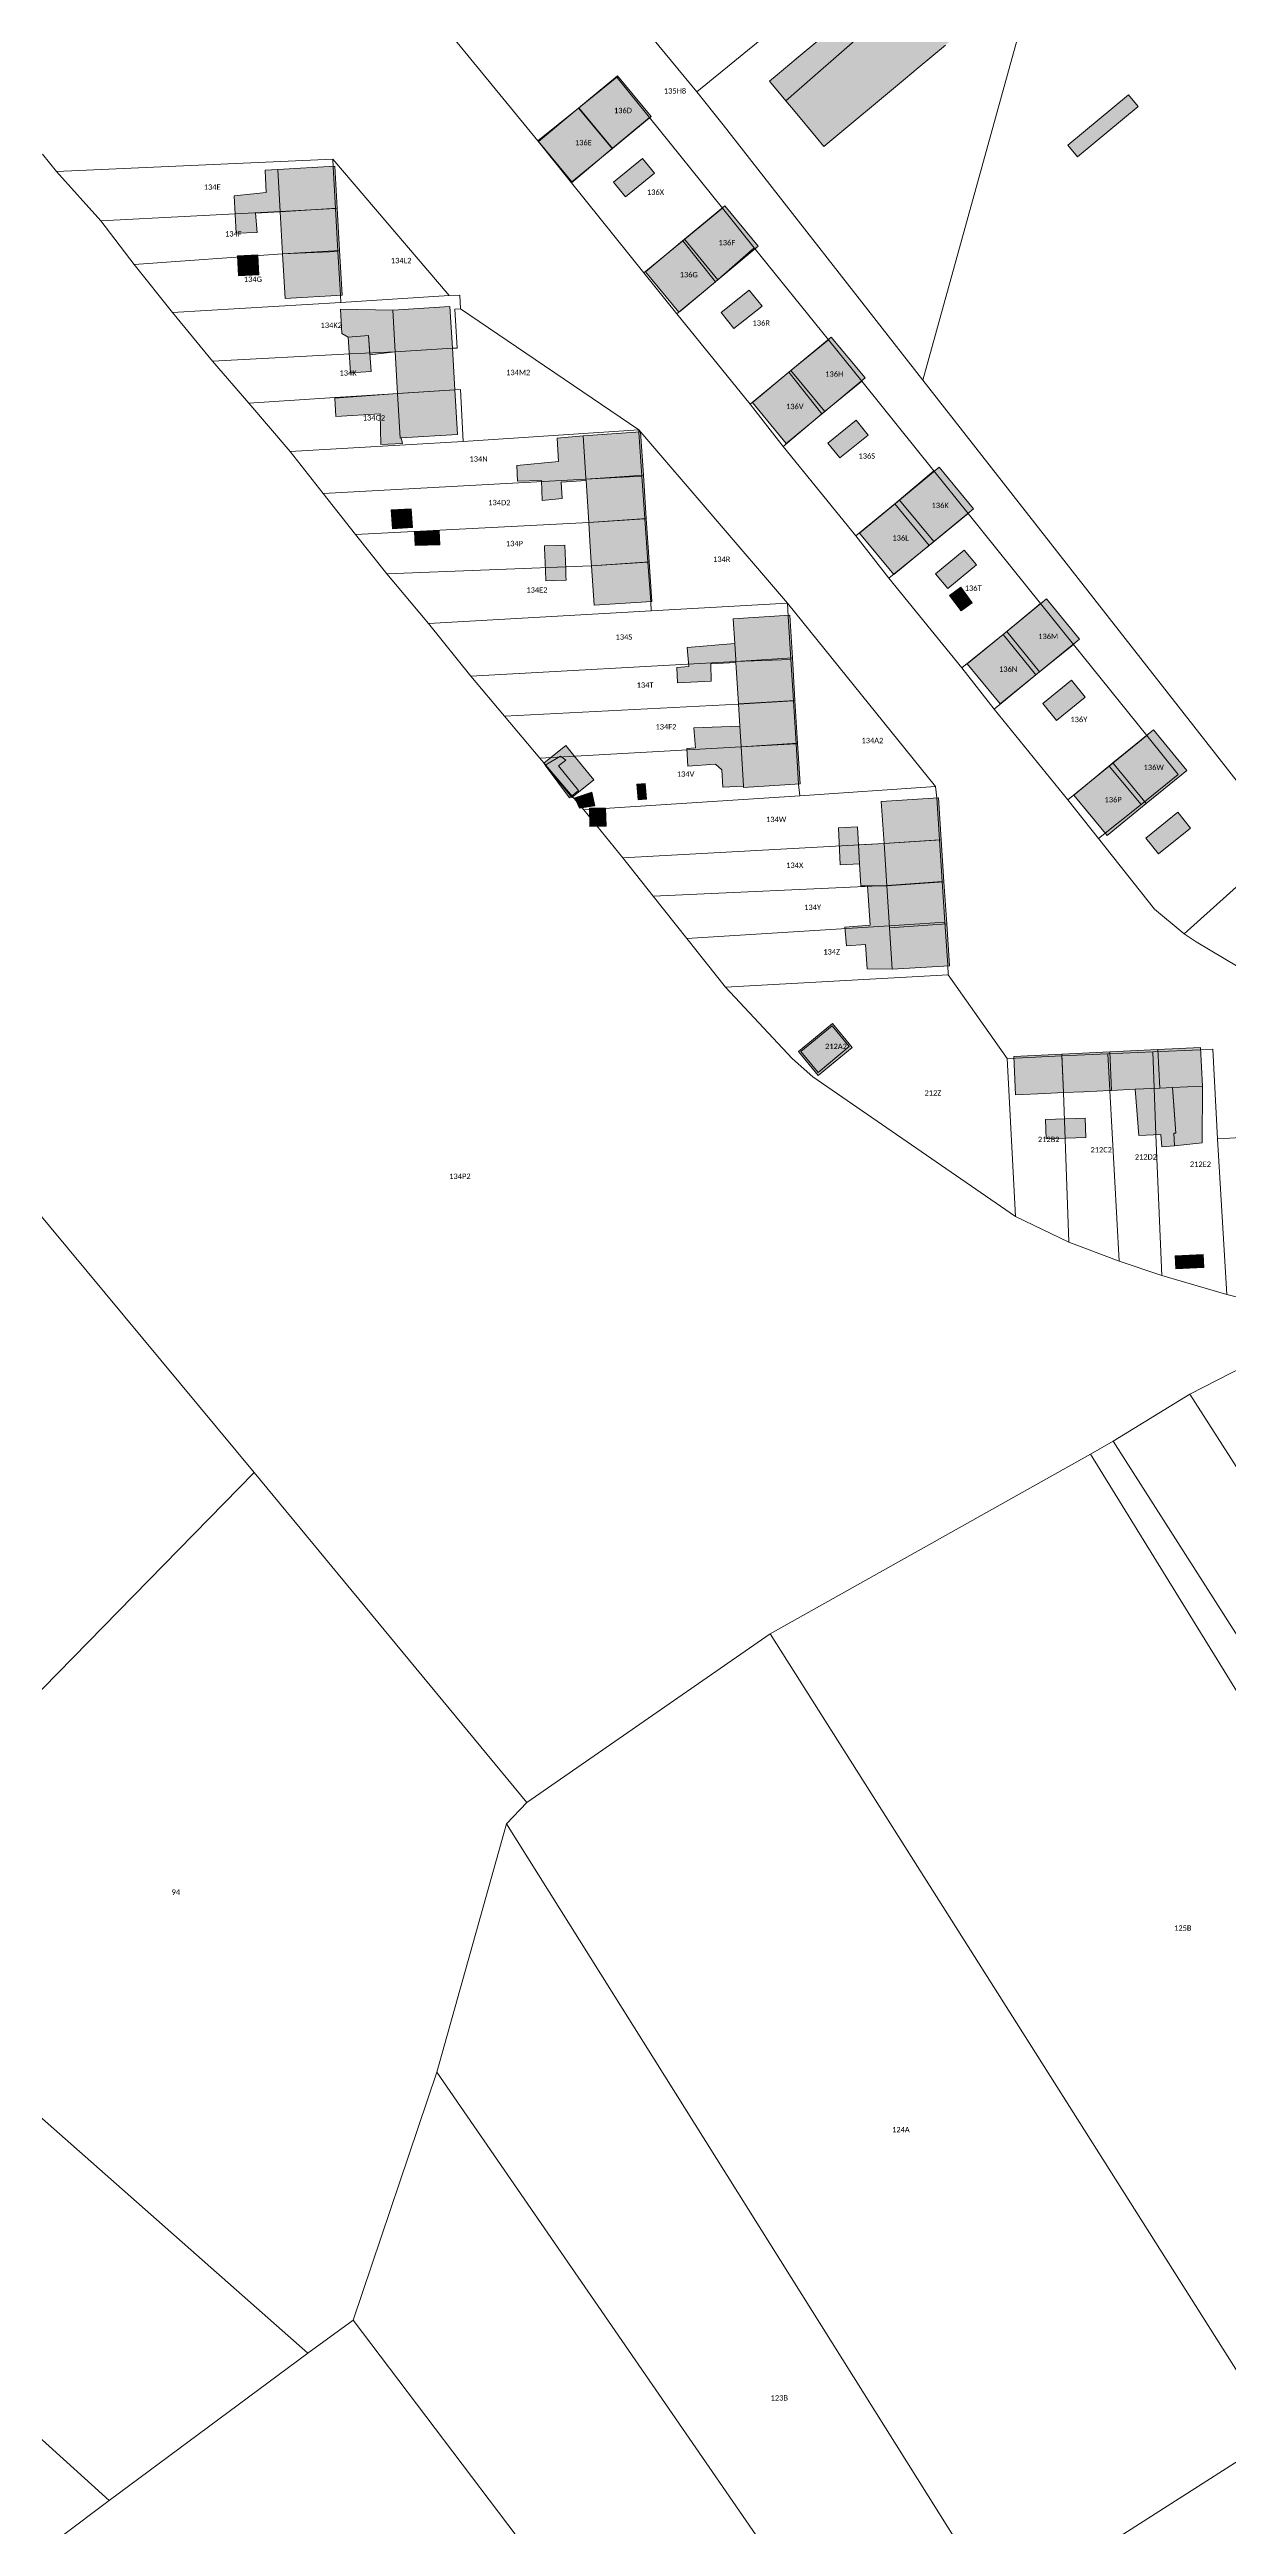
# Model space of a CAD drawing. Header units: metres. Extents: x 113120 to 240396, y 120329 to 242116.
# Drawn here: x 113404.9 to 113580.1, y 120579.2 to 120947.3 of the extents above; entities that cross this region are included whole.
import ezdxf

# ---------------------------------------------------------------- set-up
doc = ezdxf.new("R2010")
doc.units = ezdxf.units.M
doc.header["$LTSCALE"] = 3
for name, color, linetype, lineweight in [('Bpn_CaPa', 78, 'Continuous', 0), ('Bpn_ReBu', 4, 'Continuous', 0), ('Bpt_CaNu', 7, 'Continuous', 0), ('Hachure bâtiment', 11, 'Continuous', 0)]:
    doc.layers.add(name, color=color, linetype=linetype, lineweight=lineweight)
doc.styles.add('Legend', font='')
doc.styles.get('Legend').set_extended_font_data('Calibri')

msp = doc.modelspace()

# ---------------------------------------------------------------- hatches: boundary and pattern name
at = {"layer": 'Hachure bâtiment'}
h = msp.add_hatch(color=256, dxfattribs=at)
h.dxf.hatch_style = 1
h.paths.add_polyline_path([(113541.09, 120952.85), (113542.25, 120951.46), (113538.07, 120947.97), (113534.02, 120944.6), (113532.14, 120943.02), (113520.02, 120932.91), (113518.86, 120934.3), (113515.73, 120938.05), (113514.36, 120939.69), (113526.19, 120950.06), (113523.98, 120952.68), (113526.2, 120954.53), (113528.28, 120951.89), (113528.39, 120951.75), (113528.4, 120951.74), (113529.21, 120952.72), (113534.98, 120959.62), (113535.25, 120959.84), (113536.59, 120960.97), (113538.12, 120962.24), (113538.58, 120961.69), (113538.94, 120961.25), (113542, 120957.59), (113543.96, 120955.25)])
h = msp.add_hatch(color=256, dxfattribs=at)
h.dxf.hatch_style = 1
h.paths.add_polyline_path([(113523.98, 120952.68), (113526.19, 120950.06), (113514.36, 120939.69), (113511.93, 120942.6), (113513.07, 120943.55), (113515.88, 120945.9), (113522.62, 120951.54)])
h = msp.add_hatch(color=256, dxfattribs=at)
h.dxf.hatch_style = 1
h.paths.add_polyline_path([(113494.33, 120937.37), (113488.61, 120932.62), (113483.62, 120938.64), (113489.35, 120943.38)])
h = msp.add_hatch(color=256, dxfattribs=at)
h.dxf.hatch_style = 1
h.paths.add_polyline_path([(113557.72, 120931.34), (113556.26, 120933.09), (113565.26, 120940.57), (113566.71, 120938.82)])
h = msp.add_hatch(color=256, dxfattribs=at)
h.dxf.hatch_style = 1
h.paths.add_polyline_path([(113488.61, 120932.62), (113482.58, 120927.63), (113477.6, 120933.65), (113483.62, 120938.64)])
h = msp.add_hatch(color=256, dxfattribs=at)
h.dxf.hatch_style = 1
h.paths.add_polyline_path([(113447.68, 120923.71), (113439.2, 120923.19), (113438.84, 120929.48), (113447.32, 120929.98)])
h = msp.add_hatch(color=256, dxfattribs=at)
h.dxf.hatch_style = 1
h.paths.add_polyline_path([(113494.85, 120928.92), (113490.55, 120925.42), (113488.75, 120927.62), (113493.05, 120931.13)])
h = msp.add_hatch(color=256, dxfattribs=at)
h.dxf.hatch_style = 1
h.paths.add_polyline_path([(113439.2, 120923.19), (113435.53, 120922.97), (113435.8, 120920.1), (113432.67, 120920.02), (113432.38, 120925.58), (113437.13, 120926.07), (113436.98, 120929.37), (113438.84, 120929.48)])
h = msp.add_hatch(color=256, dxfattribs=at)
h.dxf.hatch_style = 1
h.paths.add_polyline_path([(113448.05, 120917.43), (113439.55, 120916.95), (113439.2, 120923.19), (113447.68, 120923.71)])
h = msp.add_hatch(color=256, dxfattribs=at)
h.dxf.hatch_style = 1
h.paths.add_polyline_path([(113510.25, 120918.07), (113504.26, 120913.09), (113499.3, 120919.12), (113505.27, 120924.07)])
h = msp.add_hatch(color=256, dxfattribs=at)
h.dxf.hatch_style = 1
h.paths.add_polyline_path([(113504.26, 120913.09), (113498.79, 120908.53), (113498.47, 120908.27), (113493.48, 120914.28), (113499.3, 120919.12)])
h = msp.add_hatch(color=256, dxfattribs=at)
h.dxf.hatch_style = 1
h.paths.add_polyline_path([(113436.05, 120913.83), (113433, 120913.68), (113432.87, 120916.63), (113435.9, 120916.8)])
h = msp.add_hatch(color=256, dxfattribs=at)
h.dxf.hatch_style = 1
h.paths.add_polyline_path([(113448.43, 120910.82), (113439.93, 120910.32), (113439.55, 120916.95), (113448.05, 120917.43)])
h = msp.add_hatch(color=256, dxfattribs=at)
h.dxf.hatch_style = 1
h.paths.add_polyline_path([(113504.73, 120908.22), (113508.93, 120911.56), (113510.82, 120909.16), (113506.62, 120905.83)])
h = msp.add_hatch(color=256, dxfattribs=at)
h.dxf.hatch_style = 1
h.paths.add_polyline_path([(113456.29, 120902.4), (113452.55, 120901.95), (113452.33, 120904.8), (113449.3, 120904.57), (113448.37, 120905.11), (113448.17, 120908.75), (113455.93, 120908.6)])
h = msp.add_hatch(color=256, dxfattribs=at)
h.dxf.hatch_style = 1
h.paths.add_polyline_path([(113464.8, 120902.92), (113456.29, 120902.4), (113455.93, 120908.6), (113464.43, 120909.12)])
h = msp.add_hatch(color=256, dxfattribs=at)
h.dxf.hatch_style = 1
h.paths.add_polyline_path([(113452.73, 120899.48), (113449.68, 120899.27), (113449.3, 120904.57), (113452.33, 120904.8)])
h = msp.add_hatch(color=256, dxfattribs=at)
h.dxf.hatch_style = 1
h.paths.add_polyline_path([(113526.15, 120898.5), (113520.15, 120893.52), (113515.1, 120899.6), (113521.1, 120904.58)])
h = msp.add_hatch(color=256, dxfattribs=at)
h.dxf.hatch_style = 1
h.paths.add_polyline_path([(113465.16, 120896.72), (113456.65, 120896.21), (113456.29, 120902.4), (113464.8, 120902.92)])
h = msp.add_hatch(color=256, dxfattribs=at)
h.dxf.hatch_style = 1
h.paths.add_polyline_path([(113465.55, 120890.08), (113457.2, 120889.59), (113457.03, 120889.58), (113456.65, 120896.21), (113465.16, 120896.72)])
h = msp.add_hatch(color=256, dxfattribs=at)
h.dxf.hatch_style = 1
h.paths.add_polyline_path([(113520.15, 120893.52), (113514.43, 120888.77), (113509.38, 120894.85), (113515.1, 120899.6)])
h = msp.add_hatch(color=256, dxfattribs=at)
h.dxf.hatch_style = 1
h.paths.add_polyline_path([(113457.03, 120889.58), (113457.2, 120889.59), (113457.37, 120888.77), (113454.18, 120888.63), (113454.07, 120893.17), (113447.5, 120892.8), (113447.35, 120895.5), (113456.65, 120896.21)])
h = msp.add_hatch(color=256, dxfattribs=at)
h.dxf.hatch_style = 1
h.paths.add_polyline_path([(113484.64, 120883.68), (113484.65, 120883.46), (113484.67, 120883.27), (113480.97, 120883), (113481.13, 120880.58), (113478.17, 120880.27), (113478.07, 120883.28), (113474.5, 120883.17), (113474.4, 120885.5), (113480.58, 120886.08), (113480.37, 120889.57), (113484.23, 120889.9)])
h = msp.add_hatch(color=256, dxfattribs=at)
h.dxf.hatch_style = 1
h.paths.add_polyline_path([(113493.19, 120884.04), (113484.65, 120883.46), (113484.64, 120883.68), (113484.23, 120889.9), (113492.77, 120890.48)])
h = msp.add_hatch(color=256, dxfattribs=at)
h.dxf.hatch_style = 1
h.paths.add_polyline_path([(113526.6, 120890), (113522.4, 120886.62), (113520.62, 120888.83), (113524.83, 120892.22)])
h = msp.add_hatch(color=256, dxfattribs=at)
h.dxf.hatch_style = 1
h.paths.add_polyline_path([(113493.62, 120877.6), (113485.07, 120877.02), (113484.67, 120883.27), (113484.65, 120883.46), (113493.19, 120884.04)])
h = msp.add_hatch(color=256, dxfattribs=at)
h.dxf.hatch_style = 1
h.paths.add_polyline_path([(113542.23, 120879.08), (113536.34, 120874.21), (113531.24, 120880.36), (113537.13, 120885.23)])
h = msp.add_hatch(color=256, dxfattribs=at)
h.dxf.hatch_style = 1
h.paths.add_polyline_path([(113458.88, 120876.28), (113455.9, 120876.1), (113455.72, 120878.9), (113458.7, 120879.08)])
h = msp.add_hatch(color=256, dxfattribs=at)
h.dxf.hatch_style = 1
h.paths.add_polyline_path([(113536.34, 120874.21), (113530.4, 120869.28), (113525.3, 120875.43), (113531.24, 120880.36)])
h = msp.add_hatch(color=256, dxfattribs=at)
h.dxf.hatch_style = 1
h.paths.add_polyline_path([(113462.93, 120873.73), (113459.25, 120873.6), (113459.15, 120875.67), (113462.85, 120875.8)])
h = msp.add_hatch(color=256, dxfattribs=at)
h.dxf.hatch_style = 1
h.paths.add_polyline_path([(113494.05, 120871.16), (113485.49, 120870.58), (113485.45, 120871.1), (113485.25, 120874.3), (113485.07, 120877.02), (113493.62, 120877.6)])
h = msp.add_hatch(color=256, dxfattribs=at)
h.dxf.hatch_style = 1
h.paths.add_polyline_path([(113481.52, 120873.68), (113481.65, 120870.1), (113481.65, 120870.09), (113481.68, 120869.15), (113481.71, 120868.47), (113478.67, 120868.37), (113478.62, 120869.95), (113478.5, 120873.19), (113478.49, 120873.58)])
h = msp.add_hatch(color=256, dxfattribs=at)
h.dxf.hatch_style = 1
h.paths.add_polyline_path([(113494.43, 120865.3), (113485.87, 120864.73), (113485.49, 120870.58), (113494.05, 120871.16)])
h = msp.add_hatch(color=256, dxfattribs=at)
h.dxf.hatch_style = 1
h.paths.add_polyline_path([(113542.68, 120870.72), (113538.43, 120867.2), (113536.6, 120869.42), (113540.87, 120872.93)])
h = msp.add_hatch(color=256, dxfattribs=at)
h.dxf.hatch_style = 1
h.paths.add_polyline_path([(113542.05, 120865.1), (113540.4, 120863.88), (113538.7, 120866.18), (113540.35, 120867.4)])
h = msp.add_hatch(color=256, dxfattribs=at)
h.dxf.hatch_style = 1
h.paths.add_polyline_path([(113515.33, 120856.93), (113506.92, 120856.38), (113506.91, 120856.61), (113506.76, 120859.07), (113506.53, 120862.73), (113514.93, 120863.28)])
h = msp.add_hatch(color=256, dxfattribs=at)
h.dxf.hatch_style = 1
h.paths.add_polyline_path([(113557.98, 120859.7), (113552.07, 120854.85), (113547.19, 120860.82), (113553.1, 120865.67)])
h = msp.add_hatch(color=256, dxfattribs=at)
h.dxf.hatch_style = 1
h.paths.add_polyline_path([(113552.07, 120854.85), (113546.23, 120850.07), (113541.33, 120856.02), (113547.19, 120860.82)])
h = msp.add_hatch(color=256, dxfattribs=at)
h.dxf.hatch_style = 1
h.paths.add_polyline_path([(113506.91, 120856.61), (113506.92, 120856.38), (113506.93, 120856.22), (113503.2, 120856.02), (113503.28, 120853.43), (113498.25, 120853.18), (113498.17, 120855.47), (113499.93, 120855.62), (113499.68, 120858.47), (113506.76, 120859.07)])
h = msp.add_hatch(color=256, dxfattribs=at)
h.dxf.hatch_style = 1
h.paths.add_polyline_path([(113515.72, 120850.58), (113507.31, 120850.08), (113506.93, 120856.22), (113506.92, 120856.38), (113515.33, 120856.93)])
h = msp.add_hatch(color=256, dxfattribs=at)
h.dxf.hatch_style = 1
h.paths.add_polyline_path([(113558.85, 120851.08), (113554.57, 120847.62), (113552.53, 120850.12), (113556.83, 120853.58)])
h = msp.add_hatch(color=256, dxfattribs=at)
h.dxf.hatch_style = 1
h.paths.add_polyline_path([(113516.11, 120844.24), (113507.7, 120843.68), (113507.51, 120846.76), (113507.31, 120850.08), (113515.72, 120850.58)])
h = msp.add_hatch(color=256, dxfattribs=at)
h.dxf.hatch_style = 1
h.paths.add_polyline_path([(113507.7, 120843.68), (113508.05, 120837.87), (113504.98, 120837.68), (113504.83, 120840.27), (113503.9, 120841.12), (113499.78, 120840.83), (113499.67, 120843.42), (113500.93, 120843.52), (113500.7, 120846.5), (113507.51, 120846.76)])
h = msp.add_hatch(color=256, dxfattribs=at)
h.dxf.hatch_style = 1
h.paths.add_polyline_path([(113573.93, 120840.18), (113567.92, 120835.26), (113562.97, 120841.3), (113568.98, 120846.22)])
h = msp.add_hatch(color=256, dxfattribs=at)
h.dxf.hatch_style = 1
h.paths.add_polyline_path([(113482.85, 120842.42), (113485.82, 120838.79), (113482.58, 120836.14), (113478.4, 120841.26), (113481.64, 120843.91)])
h = msp.add_hatch(color=256, dxfattribs=at)
h.dxf.hatch_style = 1
h.paths.add_polyline_path([(113481.65, 120841.73), (113480.58, 120840.88), (113483.57, 120837.18), (113482.23, 120836.12), (113478.57, 120840.98), (113480.88, 120842.3)])
h = msp.add_hatch(color=256, dxfattribs=at)
h.dxf.hatch_style = 1
h.paths.add_polyline_path([(113516.48, 120838.17), (113508.07, 120837.63), (113508.05, 120837.87), (113507.7, 120843.68), (113516.11, 120844.24)])
h = msp.add_hatch(color=256, dxfattribs=at)
h.dxf.hatch_style = 1
h.paths.add_polyline_path([(113567.92, 120835.26), (113562.1, 120830.5), (113557.15, 120836.53), (113562.97, 120841.3)])
h = msp.add_hatch(color=256, dxfattribs=at)
h.dxf.hatch_style = 1
h.paths.add_polyline_path([(113493.63, 120835.92), (113492.43, 120835.82), (113492.23, 120838.13), (113493.43, 120838.23)])
h = msp.add_hatch(color=256, dxfattribs=at)
h.dxf.hatch_style = 1
h.paths.add_polyline_path([(113485.97, 120834.92), (113483.68, 120834.6), (113482.98, 120836.13), (113485.55, 120836.93)])
h = msp.add_hatch(color=256, dxfattribs=at)
h.dxf.hatch_style = 1
h.paths.add_polyline_path([(113487.67, 120831.88), (113485.25, 120831.83), (113485.18, 120834.57), (113487.58, 120834.6)])
h = msp.add_hatch(color=256, dxfattribs=at)
h.dxf.hatch_style = 1
h.paths.add_polyline_path([(113537.45, 120829.88), (113528.96, 120829.31), (113528.55, 120835.57), (113537.03, 120836.13)])
h = msp.add_hatch(color=256, dxfattribs=at)
h.dxf.hatch_style = 1
h.paths.add_polyline_path([(113574.5, 120831.62), (113569.73, 120827.8), (113567.85, 120830.13), (113572.63, 120833.97)])
h = msp.add_hatch(color=256, dxfattribs=at)
h.dxf.hatch_style = 1
h.paths.add_polyline_path([(113525.3, 120826.3), (113522.45, 120826.17), (113522.18, 120831.63), (113525.03, 120831.8)])
h = msp.add_hatch(color=256, dxfattribs=at)
h.dxf.hatch_style = 1
h.paths.add_polyline_path([(113525.16, 120829.13), (113528.96, 120829.31), (113529.37, 120823.06), (113526.48, 120823.02), (113525.49, 120823.06), (113525.3, 120826.3)])
h = msp.add_hatch(color=256, dxfattribs=at)
h.dxf.hatch_style = 1
h.paths.add_polyline_path([(113537.86, 120823.63), (113529.37, 120823.06), (113528.96, 120829.31), (113537.45, 120829.88)])
h = msp.add_hatch(color=256, dxfattribs=at)
h.dxf.hatch_style = 1
h.paths.add_polyline_path([(113529.78, 120816.81), (113530.18, 120810.64), (113526.43, 120810.68), (113526.2, 120814.33), (113523.38, 120814.12), (113523.13, 120816.9), (113526.9, 120817.18), (113526.48, 120823.02), (113529.37, 120823.06)])
h = msp.add_hatch(color=256, dxfattribs=at)
h.dxf.hatch_style = 1
h.paths.add_polyline_path([(113538.27, 120817.37), (113529.78, 120816.81), (113529.37, 120823.06), (113537.86, 120823.63)])
h = msp.add_hatch(color=256, dxfattribs=at)
h.dxf.hatch_style = 1
h.paths.add_polyline_path([(113538.68, 120811.13), (113530.18, 120810.64), (113529.78, 120816.81), (113538.27, 120817.37)])
h = msp.add_hatch(color=256, dxfattribs=at)
h.dxf.hatch_style = 1
h.paths.add_polyline_path([(113524.2, 120799.02), (113519.18, 120794.83), (113516.25, 120798.4), (113521.27, 120802.57)])
h = msp.add_hatch(color=256, dxfattribs=at)
h.dxf.hatch_style = 1
h.paths.add_polyline_path([(113555.64, 120792.31), (113552.92, 120792.18), (113548.5, 120791.97), (113548.22, 120797.68), (113555.36, 120798.02)])
h = msp.add_hatch(color=256, dxfattribs=at)
h.dxf.hatch_style = 1
h.paths.add_polyline_path([(113562.78, 120792.64), (113562.52, 120792.63), (113558.63, 120792.45), (113555.64, 120792.31), (113555.36, 120798.02), (113562.5, 120798.36)])
h = msp.add_hatch(color=256, dxfattribs=at)
h.dxf.hatch_style = 1
h.paths.add_polyline_path([(113569.92, 120792.98), (113566.29, 120792.81), (113562.78, 120792.64), (113562.5, 120798.36), (113569.64, 120798.7)])
h = msp.add_hatch(color=256, dxfattribs=at)
h.dxf.hatch_style = 1
h.paths.add_polyline_path([(113576.27, 120793.28), (113571.83, 120793.07), (113569.92, 120792.98), (113569.64, 120798.7), (113575.98, 120799)])
h = msp.add_hatch(color=256, dxfattribs=at)
h.dxf.hatch_style = 1
h.paths.add_polyline_path([(113572.3, 120786.3), (113572.03, 120786.27), (113572.13, 120784.38), (113570.25, 120784.23), (113570.08, 120786.08), (113566.8, 120785.93), (113566.29, 120792.81), (113569.92, 120792.98), (113571.83, 120793.07)])
h = msp.add_hatch(color=256, dxfattribs=at)
h.dxf.hatch_style = 1
h.paths.add_polyline_path([(113572.01, 120790.46), (113571.83, 120793.07), (113576.27, 120793.28), (113576.23, 120784.87), (113572.13, 120784.38), (113572.03, 120786.27), (113572.1, 120786.28), (113572.3, 120786.3)])
h = msp.add_hatch(color=256, dxfattribs=at)
h.dxf.hatch_style = 1
h.paths.add_polyline_path([(113552.94, 120788.33), (113558.84, 120788.53), (113558.93, 120785.64), (113553.04, 120785.44)])
h = msp.add_hatch(color=256, dxfattribs=at)
h.dxf.hatch_style = 1
h.paths.add_polyline_path([(113576.47, 120766.32), (113572.33, 120766.1), (113572.23, 120768.07), (113576.37, 120768.27)])

# ---------------------------------------------------------------- linework, layer by layer
at = {"layer": 'Bpn_CaPa'}
for points in [[(113552.46, 120982.92), (113501.12, 120941.01), (113473.13, 120974.96), (113472.19, 120974.2), (113452.72, 120998.08), (113453.65, 120998.84), (113425.93, 121032.87), (113421.62, 121038.38), (113507.1, 121108.44), (113511.76, 121102.76), (113574.88, 121025.7), (113565.58, 121018.14), (113567.54, 121015.74), (113542.43, 120995.22), (113552.46, 120982.92)], [(113611.85, 120979.83), (113612.69, 120978.77), (113612.26, 120978.42), (113612.15, 120978.55), (113606.01, 120985.39), (113606.01, 120985.4), (113589.66, 120981.02), (113565.42, 120974.52), (113566.83, 120972.76), (113552.12, 120960.91), (113549.34, 120950.94), (113534.7, 120898.16), (113505.04, 120936.13), (113501.12, 120941.01), (113552.46, 120982.92), (113542.43, 120995.22), (113567.54, 121015.74), (113565.58, 121018.14), (113574.88, 121025.7), (113594.07, 121002.02), (113595.86, 120999.78), (113596.06, 120999.53), (113611.85, 120979.83)], [(113589.66, 120981.02), (113591.66, 120973.21), (113612.26, 120978.42), (113675.42, 120900.7), (113703.26, 120867.68), (113705.59, 120864.91), (113677.99, 120817.92), (113663.89, 120813.96), (113633.43, 120807.79), (113623.15, 120809.63), (113611.81, 120815.32), (113604.17, 120819.16), (113592.69, 120833.05), (113591.44, 120831.93), (113588.61, 120829.39), (113587, 120831.44), (113534.7, 120898.16), (113549.34, 120950.94), (113552.12, 120960.91), (113566.83, 120972.76), (113565.42, 120974.52), (113589.66, 120981.02)], [(113483.53, 120938.6), (113489.25, 120943.22), (113494.1, 120937.2), (113488.55, 120932.58), (113483.53, 120938.6)], [(113483.53, 120938.6), (113488.55, 120932.58), (113482.5, 120927.5), (113477.5, 120933.73), (113483.53, 120938.6)], [(113499.05, 120918.9), (113493.25, 120914.11), (113482.5, 120927.5), (113488.55, 120932.58), (113494.1, 120937.2), (113504.95, 120923.71), (113499.05, 120918.9)], [(113447.43, 120923.66), (113439.19, 120923.22), (113412.57, 120921.86), (113405.98, 120929.19), (113447.02, 120931.04), (113447.08, 120929.88), (113447.43, 120923.66)], [(113464.31, 120910.76), (113448.23, 120909.7), (113448.16, 120910.8), (113447.79, 120917.29), (113447.43, 120923.66), (113447.08, 120929.88), (113447.02, 120931.04), (113464.31, 120910.76)], [(113447.43, 120923.66), (113447.79, 120917.29), (113439.55, 120916.95), (113417.53, 120915.37), (113412.57, 120921.86), (113439.19, 120923.22), (113447.43, 120923.66)], [(113499.05, 120918.9), (113504.95, 120923.71), (113509.67, 120917.85), (113503.93, 120912.81), (113499.05, 120918.9)], [(113499.05, 120918.9), (113503.93, 120912.81), (113498.14, 120908.02), (113493.25, 120914.11), (113499.05, 120918.9)], [(113447.79, 120917.29), (113448.16, 120910.8), (113448.23, 120909.7), (113423.19, 120908.24), (113417.53, 120915.37), (113439.55, 120916.95), (113447.79, 120917.29)], [(113509.06, 120894.61), (113498.14, 120908.02), (113503.93, 120912.81), (113509.67, 120917.85), (113520.69, 120904.16), (113514.8, 120899.35), (113509.06, 120894.61)], [(113464.31, 120910.76), (113465.93, 120910.83), (113466.01, 120908.76), (113465.19, 120908.72), (113465.5, 120902.94), (113464.8, 120902.92), (113456.3, 120902.4), (113449.59, 120902.11), (113429.15, 120901.02), (113423.19, 120908.24), (113448.23, 120909.7), (113464.31, 120910.76)], [(113492.49, 120890.8), (113466.39, 120889.06), (113466, 120896.77), (113465.16, 120896.72), (113464.8, 120902.92), (113465.5, 120902.94), (113465.19, 120908.72), (113466.01, 120908.76), (113492.49, 120890.8)], [(113514.8, 120899.35), (113520.69, 120904.16), (113525.64, 120898.01), (113519.72, 120893.16), (113514.8, 120899.35)], [(113464.8, 120902.92), (113465.16, 120896.72), (113456.74, 120896.18), (113450.51, 120895.78), (113447.34, 120895.58), (113434.53, 120894.75), (113429.15, 120901.02), (113449.59, 120902.11), (113456.3, 120902.4), (113464.8, 120902.92)], [(113465.16, 120896.72), (113466, 120896.77), (113466.39, 120889.06), (113440.68, 120887.57), (113434.53, 120894.75), (113447.34, 120895.58), (113450.51, 120895.78), (113456.74, 120896.18), (113465.16, 120896.72)], [(113509.06, 120894.61), (113514.8, 120899.35), (113519.72, 120893.16), (113513.95, 120888.33), (113509.06, 120894.61)], [(113524.75, 120875.05), (113513.95, 120888.33), (113519.72, 120893.16), (113525.64, 120898.01), (113536.36, 120884.69), (113530.57, 120879.8), (113524.75, 120875.05)], [(113492.49, 120890.8), (113492.53, 120890.47), (113492.98, 120883.91), (113484.65, 120883.46), (113445.6, 120881.35), (113440.68, 120887.57), (113466.39, 120889.06), (113492.49, 120890.8)], [(113492.49, 120890.8), (113514.6, 120865.02), (113494.37, 120863.89), (113494.28, 120865.23), (113493.87, 120871.15), (113493.42, 120877.57), (113492.98, 120883.91), (113492.53, 120890.47), (113492.49, 120890.8)], [(113445.6, 120881.35), (113484.65, 120883.46), (113492.98, 120883.91), (113493.42, 120877.57), (113485.07, 120877.02), (113450.43, 120875.25), (113445.6, 120881.35)], [(113535.65, 120873.63), (113530.57, 120879.8), (113536.36, 120884.69), (113541.46, 120878.36), (113535.65, 120873.63)], [(113524.75, 120875.05), (113530.57, 120879.8), (113535.65, 120873.63), (113529.68, 120868.75), (113524.75, 120875.05)], [(113552.22, 120864.98), (113546.64, 120860.37), (113540.49, 120855.41), (113529.68, 120868.75), (113535.65, 120873.63), (113541.46, 120878.36), (113552.22, 120864.98)], [(113493.87, 120871.15), (113485.49, 120870.58), (113455.05, 120869.42), (113450.43, 120875.25), (113485.07, 120877.02), (113493.42, 120877.57), (113493.87, 120871.15)], [(113493.87, 120871.15), (113494.28, 120865.23), (113494.37, 120863.89), (113461.24, 120862.03), (113455.05, 120869.42), (113485.49, 120870.58), (113493.87, 120871.15)], [(113467.55, 120854.2), (113461.24, 120862.03), (113494.37, 120863.89), (113514.6, 120865.02), (113514.71, 120863.12), (113515.11, 120856.65), (113506.92, 120856.38), (113467.55, 120854.2)], [(113515.88, 120844.15), (113515.49, 120850.52), (113515.11, 120856.65), (113514.71, 120863.12), (113514.6, 120865.02), (113536.62, 120837.79), (113516.42, 120836.4), (113516.25, 120838.15), (113515.88, 120844.15)], [(113552.22, 120864.98), (113557.11, 120858.91), (113551.5, 120854.39), (113546.64, 120860.37), (113552.22, 120864.98)], [(113551.5, 120854.39), (113545.32, 120849.28), (113540.49, 120855.41), (113546.64, 120860.37), (113551.5, 120854.39)], [(113467.55, 120854.2), (113506.92, 120856.38), (113515.11, 120856.65), (113515.49, 120850.52), (113507.31, 120850.03), (113472.53, 120848.27), (113467.55, 120854.2)], [(113562.4, 120840.83), (113556.25, 120835.82), (113545.32, 120849.28), (113551.5, 120854.39), (113557.11, 120858.91), (113567.99, 120845.39), (113562.4, 120840.83)], [(113515.88, 120844.15), (113507.7, 120843.68), (113477.8, 120842), (113472.53, 120848.27), (113507.31, 120850.03), (113515.49, 120850.52), (113515.88, 120844.15)], [(113567.16, 120835.14), (113562.4, 120840.83), (113567.99, 120845.39), (113572.67, 120839.57), (113567.16, 120835.14)], [(113515.88, 120844.15), (113516.25, 120838.15), (113516.42, 120836.4), (113484.32, 120834.32), (113477.8, 120842), (113507.7, 120843.68), (113515.88, 120844.15)], [(113537.2, 120829.88), (113528.96, 120829.31), (113490.14, 120827.21), (113484.32, 120834.32), (113516.42, 120836.4), (113536.62, 120837.79), (113536.79, 120836.12), (113537.2, 120829.88)], [(113560.84, 120830.05), (113556.25, 120835.82), (113562.4, 120840.83), (113567.16, 120835.14), (113560.84, 120830.05)], [(113588.61, 120829.39), (113591.44, 120831.93), (113592.69, 120833.05), (113604.17, 120819.16), (113611.81, 120815.32), (113618.3, 120811.27), (113623.08, 120809.37), (113628.32, 120808.05), (113632.3, 120807.51), (113637.02, 120807.31), (113636.78, 120805.83), (113635.93, 120799.78), (113636.02, 120798.54), (113627.42, 120798.17), (113621.14, 120798.36), (113613.74, 120799.06), (113605.77, 120800.43), (113599.13, 120802.14), (113592.63, 120804.88), (113583.67, 120809.77), (113575.35, 120814.69), (113573.55, 120815.89), (113586.64, 120827.62), (113588.61, 120829.39)], [(113396.6, 120782.4), (113435.33, 120735.85), (113370.31, 120669.46), (113240.94, 120781.85), (113261.93, 120803.9), (113280.92, 120816.39), (113296.49, 120829.73), (113369.04, 120756.02), (113396.6, 120782.4)], [(113537.2, 120829.88), (113537.6, 120823.66), (113529.37, 120823.08), (113494.66, 120821.5), (113490.14, 120827.21), (113528.96, 120829.31), (113537.2, 120829.88)], [(113499.63, 120815.22), (113494.66, 120821.5), (113529.37, 120823.08), (113537.6, 120823.66), (113538, 120817.65), (113529.76, 120817.08), (113499.63, 120815.22)], [(113499.63, 120815.22), (113529.76, 120817.08), (113538, 120817.65), (113538.41, 120811.25), (113538.5, 120809.8), (113505.38, 120807.98), (113499.63, 120815.22)], [(113548.48, 120773.92), (113518.35, 120794.65), (113515.32, 120797.39), (113505.38, 120807.98), (113538.5, 120809.8), (113547.24, 120797.38), (113548.48, 120773.92)], [(113516.59, 120798.44), (113521.24, 120802.25), (113523.79, 120799.14), (113519.16, 120795.32), (113516.59, 120798.44)], [(113516.59, 120798.44), (113519.16, 120795.32), (113523.79, 120799.14), (113521.24, 120802.25), (113516.59, 120798.44)], [(113548.48, 120773.92), (113547.24, 120797.38), (113548.49, 120797.45), (113555.37, 120797.76), (113555.64, 120792.31), (113556.4, 120770.1), (113548.48, 120773.92)], [(113563.88, 120767.25), (113556.4, 120770.1), (113555.64, 120792.31), (113555.37, 120797.76), (113562.19, 120798.07), (113562.52, 120792.63), (113563.88, 120767.25)], [(113568.92, 120798.37), (113569.12, 120793.04), (113569.35, 120786.05), (113570.25, 120765.13), (113563.88, 120767.25), (113562.52, 120792.63), (113562.19, 120798.07), (113568.92, 120798.37)], [(113568.92, 120798.37), (113576, 120798.69), (113577.79, 120798.78), (113578.49, 120785.44), (113579.91, 120762.29), (113570.25, 120765.13), (113569.35, 120786.05), (113569.12, 120793.04), (113568.92, 120798.37)], [(113588.78, 120760.14), (113579.91, 120762.29), (113578.49, 120785.44), (113580.36, 120785.56), (113587.68, 120785.98), (113588.05, 120780.22), (113588.78, 120760.14)], [(113413.79, 120583.09), (113219.31, 120759.12), (113240.94, 120781.85), (113370.31, 120669.46), (113443.3, 120605), (113413.79, 120583.09)], [(113413.79, 120583.09), (113385.2, 120561.66), (113278.76, 120659.33), (113195.74, 120733.98), (113219.31, 120759.12), (113413.79, 120583.09)], [(113648.9, 120631.18), (113574.42, 120747.48), (113586.57, 120753.74), (113659.2, 120637.27), (113648.9, 120631.18)], [(113648.9, 120631.18), (113637.21, 120624.26), (113562.98, 120740.53), (113574.42, 120747.48), (113648.9, 120631.18)], [(113559.61, 120738.56), (113632.07, 120621.21), (113587.47, 120592.77), (113512.05, 120711.89), (113559.61, 120738.56)], [(113637.21, 120624.26), (113632.07, 120621.21), (113559.61, 120738.56), (113562.98, 120740.53), (113637.21, 120624.26)], [(113475.86, 120686.84), (113472.83, 120683.67), (113462.47, 120646.74), (113450.07, 120609.88), (113443.3, 120605), (113370.31, 120669.46), (113435.33, 120735.85), (113475.86, 120686.84)], [(113546.37, 120566.49), (113472.83, 120683.67), (113475.86, 120686.84), (113512.05, 120711.89), (113587.47, 120592.77), (113546.37, 120566.49)], [(113472.83, 120683.67), (113546.37, 120566.49), (113561.73, 120536.32), (113545.97, 120525.69), (113462.47, 120646.74), (113472.83, 120683.67)], [(113462.47, 120646.74), (113545.97, 120525.69), (113526.69, 120508.81), (113487.86, 120559.99), (113450.07, 120609.88), (113462.47, 120646.74)], [(113413.79, 120583.09), (113443.3, 120605), (113450.07, 120609.88), (113487.86, 120559.99), (113438.8, 120516.88), (113401.88, 120484.44), (113361.63, 120542.08), (113385.2, 120561.66), (113413.79, 120583.09)], [(113546.37, 120566.49), (113587.47, 120592.77), (113606.43, 120563.46), (113561.73, 120536.32), (113546.37, 120566.49)]]:
    msp.add_lwpolyline(points, close=True, dxfattribs=at)
for points in [[(113473.13, 120974.96), (113501.12, 120941.01), (113501.12, 120941.01), (113505.04, 120936.13), (113534.7, 120898.16), (113587, 120831.44)], [(113586.64, 120827.62), (113573.55, 120815.89), (113569.14, 120819.59), (113560.84, 120830.05), (113567.16, 120835.14), (113572.67, 120839.57), (113567.99, 120845.39), (113557.11, 120858.91), (113552.22, 120864.98), (113541.46, 120878.36), (113536.36, 120884.69), (113525.64, 120898.01), (113520.69, 120904.16), (113509.67, 120917.85), (113504.95, 120923.71), (113494.1, 120937.2), (113489.25, 120943.22), (113483.53, 120938.6), (113477.5, 120933.73), (113455.55, 120960.56)], [(113403.89, 120931.74), (113405.98, 120929.19), (113412.57, 120921.86), (113417.53, 120915.37), (113423.19, 120908.24), (113429.15, 120901.02), (113434.53, 120894.75), (113440.68, 120887.57), (113445.6, 120881.35), (113450.43, 120875.25), (113455.05, 120869.42), (113461.24, 120862.03), (113467.55, 120854.2), (113472.53, 120848.27), (113477.8, 120842), (113484.32, 120834.32), (113490.14, 120827.21), (113494.66, 120821.5), (113499.63, 120815.22), (113505.38, 120807.98), (113515.32, 120797.39), (113518.35, 120794.65), (113548.48, 120773.92), (113556.4, 120770.1), (113563.88, 120767.25), (113570.25, 120765.13), (113579.91, 120762.29), (113588.78, 120760.14)], [(113586.57, 120753.74), (113574.42, 120747.48), (113562.98, 120740.53), (113559.61, 120738.56), (113512.05, 120711.89), (113475.86, 120686.84), (113435.33, 120735.85), (113396.6, 120782.4)]]:
    msp.add_lwpolyline(points, dxfattribs=at)
at = {"layer": 'Bpn_ReBu'}
for points in [[(113523.98, 120952.68), (113526.19, 120950.06), (113514.36, 120939.69), (113511.93, 120942.6), (113513.07, 120943.55), (113515.88, 120945.9), (113522.62, 120951.54), (113523.98, 120952.68)], [(113494.33, 120937.37), (113488.61, 120932.62), (113483.62, 120938.64), (113489.35, 120943.38), (113494.33, 120937.37)], [(113557.72, 120931.34), (113556.26, 120933.09), (113565.26, 120940.57), (113566.71, 120938.82), (113557.72, 120931.34)], [(113488.61, 120932.62), (113482.58, 120927.63), (113477.6, 120933.65), (113483.62, 120938.64), (113488.61, 120932.62)], [(113447.68, 120923.71), (113439.2, 120923.19), (113438.84, 120929.48), (113447.32, 120929.98), (113447.68, 120923.71)], [(113494.85, 120928.92), (113490.55, 120925.42), (113488.75, 120927.62), (113493.05, 120931.13), (113494.85, 120928.92)], [(113439.2, 120923.19), (113435.53, 120922.97), (113435.8, 120920.1), (113432.67, 120920.02), (113432.38, 120925.58), (113437.13, 120926.07), (113436.98, 120929.37), (113438.84, 120929.48), (113439.2, 120923.19)], [(113448.05, 120917.43), (113439.55, 120916.95), (113439.2, 120923.19), (113447.68, 120923.71), (113448.05, 120917.43)], [(113510.25, 120918.07), (113504.26, 120913.09), (113499.3, 120919.12), (113505.27, 120924.07), (113510.25, 120918.07)], [(113504.26, 120913.09), (113498.79, 120908.53), (113498.47, 120908.27), (113493.48, 120914.28), (113499.3, 120919.12), (113504.26, 120913.09)], [(113436.05, 120913.83), (113433, 120913.68), (113432.87, 120916.63), (113435.9, 120916.8), (113436.05, 120913.83)], [(113448.43, 120910.82), (113439.93, 120910.32), (113439.55, 120916.95), (113448.05, 120917.43), (113448.43, 120910.82)], [(113504.73, 120908.22), (113508.93, 120911.56), (113510.82, 120909.16), (113506.62, 120905.83), (113504.73, 120908.22)], [(113456.29, 120902.4), (113452.55, 120901.95), (113452.33, 120904.8), (113449.3, 120904.57), (113448.37, 120905.11), (113448.17, 120908.75), (113455.93, 120908.6), (113456.29, 120902.4)], [(113464.8, 120902.92), (113456.29, 120902.4), (113455.93, 120908.6), (113464.43, 120909.12), (113464.8, 120902.92)], [(113452.73, 120899.48), (113449.68, 120899.27), (113449.3, 120904.57), (113452.33, 120904.8), (113452.73, 120899.48)], [(113526.15, 120898.5), (113520.15, 120893.52), (113515.1, 120899.6), (113521.1, 120904.58), (113526.15, 120898.5)], [(113465.16, 120896.72), (113456.65, 120896.21), (113456.29, 120902.4), (113464.8, 120902.92), (113465.16, 120896.72)], [(113465.55, 120890.08), (113457.2, 120889.59), (113457.03, 120889.58), (113456.65, 120896.21), (113465.16, 120896.72), (113465.55, 120890.08)], [(113520.15, 120893.52), (113514.43, 120888.77), (113509.38, 120894.85), (113515.1, 120899.6), (113520.15, 120893.52)], [(113457.03, 120889.58), (113457.2, 120889.59), (113457.37, 120888.77), (113454.18, 120888.63), (113454.07, 120893.17), (113447.5, 120892.8), (113447.35, 120895.5), (113456.65, 120896.21), (113457.03, 120889.58)], [(113484.64, 120883.68), (113484.65, 120883.46), (113484.67, 120883.27), (113480.97, 120883), (113481.13, 120880.58), (113478.17, 120880.27), (113478.07, 120883.28), (113474.5, 120883.17), (113474.4, 120885.5), (113480.58, 120886.08), (113480.37, 120889.57), (113484.23, 120889.9), (113484.64, 120883.68)], [(113493.19, 120884.04), (113484.65, 120883.46), (113484.64, 120883.68), (113484.23, 120889.9), (113492.77, 120890.48), (113493.19, 120884.04)], [(113526.6, 120890), (113522.4, 120886.62), (113520.62, 120888.83), (113524.83, 120892.22), (113526.6, 120890)], [(113493.62, 120877.6), (113485.07, 120877.02), (113484.67, 120883.27), (113484.65, 120883.46), (113493.19, 120884.04), (113493.62, 120877.6)], [(113542.23, 120879.08), (113536.34, 120874.21), (113531.24, 120880.36), (113537.13, 120885.23), (113542.23, 120879.08)], [(113458.88, 120876.28), (113455.9, 120876.1), (113455.72, 120878.9), (113458.7, 120879.08), (113458.88, 120876.28)], [(113536.34, 120874.21), (113530.4, 120869.28), (113525.3, 120875.43), (113531.24, 120880.36), (113536.34, 120874.21)], [(113462.93, 120873.73), (113459.25, 120873.6), (113459.15, 120875.67), (113462.85, 120875.8), (113462.93, 120873.73)], [(113494.05, 120871.16), (113485.49, 120870.58), (113485.45, 120871.1), (113485.25, 120874.3), (113485.07, 120877.02), (113493.62, 120877.6), (113494.05, 120871.16)], [(113481.52, 120873.68), (113481.65, 120870.1), (113481.65, 120870.09), (113481.68, 120869.15), (113481.71, 120868.47), (113478.67, 120868.37), (113478.62, 120869.95), (113478.5, 120873.19), (113478.49, 120873.58), (113481.52, 120873.68)], [(113494.43, 120865.3), (113485.87, 120864.73), (113485.49, 120870.58), (113494.05, 120871.16), (113494.43, 120865.3)], [(113542.68, 120870.72), (113538.43, 120867.2), (113536.6, 120869.42), (113540.87, 120872.93), (113542.68, 120870.72)], [(113542.05, 120865.1), (113540.4, 120863.88), (113538.7, 120866.18), (113540.35, 120867.4), (113542.05, 120865.1)], [(113515.33, 120856.93), (113506.92, 120856.38), (113506.91, 120856.61), (113506.76, 120859.07), (113506.53, 120862.73), (113514.93, 120863.28), (113515.33, 120856.93)], [(113557.98, 120859.7), (113552.07, 120854.85), (113547.19, 120860.82), (113553.1, 120865.67), (113557.98, 120859.7)], [(113552.07, 120854.85), (113546.23, 120850.07), (113541.33, 120856.02), (113547.19, 120860.82), (113552.07, 120854.85)], [(113506.91, 120856.61), (113506.92, 120856.38), (113506.93, 120856.22), (113503.2, 120856.02), (113503.28, 120853.43), (113498.25, 120853.18), (113498.17, 120855.47), (113499.93, 120855.62), (113499.68, 120858.47), (113506.76, 120859.07), (113506.91, 120856.61)], [(113515.72, 120850.58), (113507.31, 120850.08), (113506.93, 120856.22), (113506.92, 120856.38), (113515.33, 120856.93), (113515.72, 120850.58)], [(113558.85, 120851.08), (113554.57, 120847.62), (113552.53, 120850.12), (113556.83, 120853.58), (113558.85, 120851.08)], [(113516.11, 120844.24), (113507.7, 120843.68), (113507.51, 120846.76), (113507.31, 120850.08), (113515.72, 120850.58), (113516.11, 120844.24)], [(113507.7, 120843.68), (113508.05, 120837.87), (113504.98, 120837.68), (113504.83, 120840.27), (113503.9, 120841.12), (113499.78, 120840.83), (113499.67, 120843.42), (113500.93, 120843.52), (113500.7, 120846.5), (113507.51, 120846.76), (113507.7, 120843.68)], [(113573.93, 120840.18), (113567.92, 120835.26), (113562.97, 120841.3), (113568.98, 120846.22), (113573.93, 120840.18)], [(113482.85, 120842.42), (113485.82, 120838.79), (113482.58, 120836.14), (113478.4, 120841.26), (113481.64, 120843.91), (113482.85, 120842.42)], [(113481.65, 120841.73), (113480.58, 120840.88), (113483.57, 120837.18), (113482.23, 120836.12), (113478.57, 120840.98), (113480.88, 120842.3), (113481.65, 120841.73)], [(113516.48, 120838.17), (113508.07, 120837.63), (113508.05, 120837.87), (113507.7, 120843.68), (113516.11, 120844.24), (113516.48, 120838.17)], [(113567.92, 120835.26), (113562.1, 120830.5), (113557.15, 120836.53), (113562.97, 120841.3), (113567.92, 120835.26)], [(113493.63, 120835.92), (113492.43, 120835.82), (113492.23, 120838.13), (113493.43, 120838.23), (113493.63, 120835.92)], [(113485.97, 120834.92), (113483.68, 120834.6), (113482.98, 120836.13), (113485.55, 120836.93), (113485.97, 120834.92)], [(113487.67, 120831.88), (113485.25, 120831.83), (113485.18, 120834.57), (113487.58, 120834.6), (113487.67, 120831.88)], [(113537.45, 120829.88), (113528.96, 120829.31), (113528.55, 120835.57), (113537.03, 120836.13), (113537.45, 120829.88)], [(113574.5, 120831.62), (113569.73, 120827.8), (113567.85, 120830.13), (113572.63, 120833.97), (113574.5, 120831.62)], [(113525.3, 120826.3), (113522.45, 120826.17), (113522.18, 120831.63), (113525.03, 120831.8), (113525.3, 120826.3)], [(113525.16, 120829.13), (113528.96, 120829.31), (113529.37, 120823.06), (113526.48, 120823.02), (113525.49, 120823.06), (113525.3, 120826.3), (113525.16, 120829.13)], [(113537.86, 120823.63), (113529.37, 120823.06), (113528.96, 120829.31), (113537.45, 120829.88), (113537.86, 120823.63)], [(113529.78, 120816.81), (113530.18, 120810.64), (113526.43, 120810.68), (113526.2, 120814.33), (113523.38, 120814.12), (113523.13, 120816.9), (113526.9, 120817.18), (113526.48, 120823.02), (113529.37, 120823.06), (113529.78, 120816.81)], [(113538.27, 120817.37), (113529.78, 120816.81), (113529.37, 120823.06), (113537.86, 120823.63), (113538.27, 120817.37)], [(113538.68, 120811.13), (113530.18, 120810.64), (113529.78, 120816.81), (113538.27, 120817.37), (113538.68, 120811.13)], [(113524.2, 120799.02), (113519.18, 120794.83), (113516.25, 120798.4), (113521.27, 120802.57), (113524.2, 120799.02)], [(113555.64, 120792.31), (113552.92, 120792.18), (113548.5, 120791.97), (113548.22, 120797.68), (113555.36, 120798.02), (113555.64, 120792.31)], [(113562.78, 120792.64), (113562.52, 120792.63), (113558.63, 120792.45), (113555.64, 120792.31), (113555.36, 120798.02), (113562.5, 120798.36), (113562.78, 120792.64)], [(113569.92, 120792.98), (113566.29, 120792.81), (113562.78, 120792.64), (113562.5, 120798.36), (113569.64, 120798.7), (113569.92, 120792.98)], [(113576.27, 120793.28), (113571.83, 120793.07), (113569.92, 120792.98), (113569.64, 120798.7), (113575.98, 120799), (113576.27, 120793.28)], [(113572.3, 120786.3), (113572.03, 120786.27), (113572.13, 120784.38), (113570.25, 120784.23), (113570.08, 120786.08), (113566.8, 120785.93), (113566.29, 120792.81), (113569.92, 120792.98), (113571.83, 120793.07), (113572.3, 120786.3)], [(113572.01, 120790.46), (113571.83, 120793.07), (113576.27, 120793.28), (113576.23, 120784.87), (113572.13, 120784.38), (113572.03, 120786.27), (113572.1, 120786.28), (113572.3, 120786.3), (113572.01, 120790.46)], [(113552.94, 120788.33), (113558.84, 120788.53), (113558.93, 120785.64), (113553.04, 120785.44), (113552.94, 120788.33)], [(113576.47, 120766.32), (113572.33, 120766.1), (113572.23, 120768.07), (113576.37, 120768.27), (113576.47, 120766.32)]]:
    msp.add_lwpolyline(points, close=True, dxfattribs=at)
msp.add_lwpolyline([(113538.07, 120947.97), (113534.02, 120944.6), (113532.14, 120943.02), (113520.02, 120932.91), (113518.86, 120934.3), (113515.73, 120938.05), (113514.36, 120939.69), (113526.19, 120950.06)], dxfattribs=at)

# ---------------------------------------------------------------- texts
at = {"layer": 'Bpt_CaNu', "char_height": 0.8, "attachment_point": 7, "style": 'Legend'}
for s, insert in [('135H8', (113496.23, 120940.75)), ('136D', (113488.82, 120937.84)), ('136E', (113483.02, 120933.07)), ('134E', (113427.86, 120926.45)), ('136X', (113493.72, 120925.7)), ('134F', (113431.02, 120919.51)), ('136F', (113504.36, 120918.21)), ('134L2', (113455.66, 120915.54)), ('134G', (113433.82, 120912.76)), ('136G', (113498.59, 120913.45)), ('134K2', (113445.22, 120905.93)), ('136R', (113509.42, 120906.27)), ('134K', (113448.03, 120898.84)), ('134M2', (113472.79, 120898.91)), ('136H', (113520.22, 120898.67)), ('134G2', (113451.49, 120892.17)), ('136V', (113514.39, 120893.86)), ('134N', (113467.35, 120886.07)), ('136S', (113525.16, 120886.5)), ('134D2', (113470.14, 120879.58)), ('136K', (113536.02, 120879.16)), ('136L', (113530.2, 120874.33)), ('134P', (113472.76, 120873.49)), ('134R', (113503.54, 120871.16)), ('134E2', (113475.8, 120866.59)), ('136T', (113540.95, 120866.86)), ('134S', (113489.06, 120859.61)), ('136M', (113551.87, 120859.69)), ('134T', (113492.19, 120852.46)), ('136N', (113546.05, 120854.82)), ('134F2', (113494.99, 120846.26)), ('134A2', (113525.6, 120844.22)), ('136Y', (113556.65, 120847.35)), ('134V', (113498.16, 120839.23)), ('136W', (113567.53, 120840.23)), ('136P', (113561.73, 120835.44)), ('134W', (113511.42, 120832.5)), ('134X', (113514.41, 120825.69)), ('134Y', (113517.09, 120819.44)), ('134Z', (113519.93, 120812.82)), ('212A2', (113520.19, 120798.78)), ('212Z', (113534.97, 120791.86)), ('212B2', (113551.82, 120784.95)), ('212C2', (113559.63, 120783.41)), ('212D2', (113566.22, 120782.36)), ('134P2', (113464.34, 120779.47)), ('212E2', (113574.41, 120781.27)), ('94', (113423.08, 120673.1)), ('125B', (113572.06, 120667.76)), ('124A', (113530.15, 120637.81)), ('123B', (113512.1, 120597.95))]:
    msp.add_mtext(s, dxfattribs=dict(at, insert=insert))

doc.saveas('drawing.dxf')
